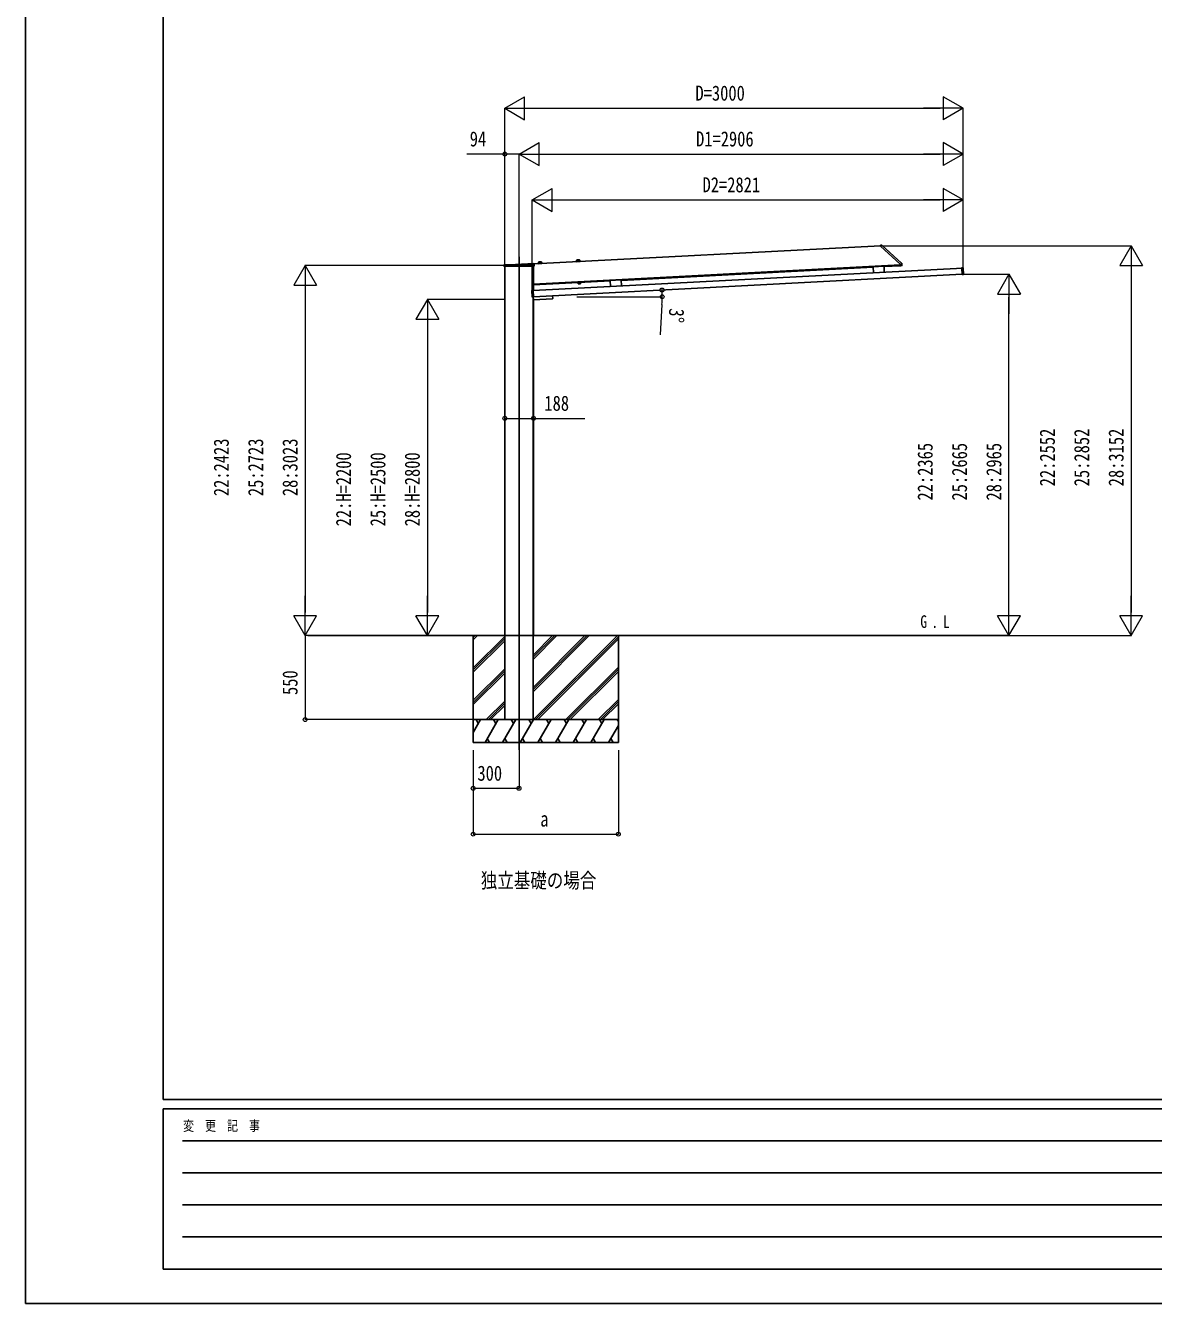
# Model space of a CAD drawing. Units: millimetres, scale not verified. Extents: x -12615 to 12615, y -8910 to 8910.
# Drawn here: x -12615 to -5232, y -8910 to -545 of the extents above; entities that cross this region are included whole.
import ezdxf
from ezdxf.enums import TextEntityAlignment as Align

# ---------------------------------------------------------------- set-up
doc = ezdxf.new("R2010")
doc.units = ezdxf.units.MM
doc.header["$LTSCALE"] = 50
for name, color, linetype in [('0-2_USER1', 3, 'Continuous'), ('0-4_YKK_12', 2, 'Continuous'), ('0-6_YKK_A1', 4, 'Continuous'), ('0-8_YKK_ZWAK', 7, 'Continuous')]:
    doc.layers.add(name, color=color, linetype=linetype)
doc.layers.add('0-7_YKK_D', color=6, linetype='Continuous', lineweight=18)
doc.styles.add('ＭＳ ゴシック', font='')
doc.styles.get('ＭＳ ゴシック').set_extended_font_data('MS Gothic')

msp = doc.modelspace()

# ---------------------------------------------------------------- linework, layer by layer
at = {"layer": '0-4_YKK_12'}
msp.add_line((-9384.05, -2057.92), (-9384.94, -5287), dxfattribs=at)
at = {"layer": '0-6_YKK_A1'}
for p, q in [((-9286.76, -2105.46), (-7018.99, -1986.61)), ((-7019.17, -1983.12), (-7011.57, -1983.19)), ((-7019.15, -1983.59), (-7019.17, -1983.12)), ((-7019.15, -1983.59), (-7018.85, -1989.21)), ((-7018.69, -1989.56), (-6889.2, -2106.15)), ((-7008.93, -1984.21), (-6881.07, -2099.34)), ((-9255.11, -2091.88), (-9240.17, -2091.1)), ((-9009.35, -2088.99), (-9009.36, -2090.52)), ((-9009.36, -2090.52), (-8985.4, -2089.26)), ((-9009.36, -2090.52), (-8985.4, -2089.26)), ((-9009.34, -2090.92), (-9009.36, -2090.52)), ((-9009.34, -2090.92), (-8985.38, -2089.66)), ((-9008.88, -2088.49), (-8986.09, -2087.3)), ((-9008.29, -2081.77), (-9008.35, -2088.46)), ((-9005.45, -2078.8), (-8990.52, -2078.02)), ((-8987.38, -2080.67), (-8986.62, -2087.32)), ((-8985.57, -2087.74), (-8985.4, -2089.26)), ((-8985.38, -2089.66), (-8985.4, -2089.26)), ((-9483.6, -2119.83), (-9483.53, -2111.98)), ((-9483.1, -2119.83), (-9483.6, -2119.83)), ((-9285.63, -2119.83), (-9483.1, -2119.83)), ((-9482.53, -2110.99), (-9287.02, -2110.99)), ((-9478.04, -4538), (-9478.04, -2119.83)), ((-9450.29, -2110.92), (-9288.05, -2102.42)), ((-9292.38, -2279.99), (-6480.11, -2132.61)), ((-9291.34, -2279.94), (-9291.34, -2119.83)), ((-9290.29, -2319.94), (-6484.7, -2172.9)), ((-9290.04, -2237.81), (-6888.75, -2111.96)), ((-9290.04, -2279.87), (-9290.04, -2119.83)), ((-9287.01, -2103.3), (-9286.03, -2111.88)), ((-9286.03, -2111.88), (-9286.03, -2111.9)), ((-9286.03, -2111.9), (-9285.13, -2119.83)), ((-9285.13, -2119.83), (-9285.63, -2119.83)), ((-9259.01, -2102.07), (-9259.02, -2103.6)), ((-9259.02, -2103.6), (-9235.05, -2102.35)), ((-9259.02, -2103.6), (-9235.05, -2102.35)), ((-9259, -2104), (-9259.02, -2103.6)), ((-9259, -2104), (-9235.03, -2102.75)), ((-9258.53, -2101.58), (-9235.75, -2100.38)), ((-9257.95, -2094.85), (-9258.01, -2101.55)), ((-9237.04, -2093.76), (-9236.28, -2100.41)), ((-9235.23, -2100.82), (-9235.05, -2102.35)), ((-9235.03, -2102.75), (-9235.05, -2102.35)), ((-8716.31, -2212.75), (-7066.74, -2126.3)), ((-6995.97, -2120.09), (-7066.87, -2123.8)), ((-7066.87, -2123.8), (-7064.81, -2163.25)), ((-6995.97, -2120.09), (-6993.9, -2159.53)), ((-6995.84, -2122.58), (-6888.49, -2116.96)), ((-6889.04, -2106.49), (-6888.95, -2108.1)), ((-6888.9, -2109.04), (-6888.95, -2108.1)), ((-6888.9, -2109.04), (-6881.27, -2109.1)), ((-6888.88, -2109.53), (-6888.9, -2109.04)), ((-6888.88, -2109.53), (-6888.49, -2116.96)), ((-6888.49, -2116.96), (-6880.88, -2116.56)), ((-6881.27, -2109.1), (-6879.86, -2109.12)), ((-6879.75, -2102.1), (-6879.43, -2108.19)), ((-6879.43, -2108.19), (-6879.36, -2109.59)), ((-6491.95, -2133.23), (-6486.79, -2132.96)), ((-6485.67, -2131.52), (-6486.87, -2131.58)), ((-6486.85, -2131.93), (-6486.87, -2131.58)), ((-6486.87, -2131.58), (-6486.87, -2131.58)), ((-6486.82, -2132.43), (-6486.85, -2131.93)), ((-6484.67, -2173.45), (-6486.82, -2132.43)), ((-6485.67, -2131.52), (-6485.67, -2131.52)), ((-6485.07, -2131.38), (-6479.18, -2131.07)), ((-6484.64, -2173.95), (-6484.67, -2173.45)), ((-6484.64, -2173.95), (-6484.63, -2174.3)), ((-6484.63, -2174.3), (-6483.43, -2174.24)), ((-6484.63, -2174.3), (-6484.63, -2174.3)), ((-6483.43, -2174.24), (-6483.43, -2174.24)), ((-6476.93, -2174.01), (-6482.82, -2174.32)), ((-6478.66, -2131.54), (-6476.46, -2173.49)), ((-9289.78, -2242.8), (-9290.04, -2237.85)), ((-9289.78, -2242.8), (-8787.21, -2216.47)), ((-8982.53, -2229.91), (-8997.52, -2230.69)), ((-8997.52, -2230.69), (-8997.26, -2235.6)), ((-8996.23, -2236.13), (-8997.26, -2235.6)), ((-8997.06, -2230.67), (-8997.15, -2229.07)), ((-8983.24, -2235.45), (-8996.23, -2236.13)), ((-8993.77, -2230.5), (-8993.51, -2235.41)), ((-8986.27, -2230.1), (-8986.02, -2235.02)), ((-8983.24, -2235.45), (-8982.27, -2234.82)), ((-8983.07, -2228.33), (-8982.98, -2229.93)), ((-8982.53, -2229.91), (-8982.27, -2234.82)), ((-8716.44, -2210.25), (-8787.34, -2213.97)), ((-8787.34, -2213.97), (-8785.27, -2253.41)), ((-8716.44, -2210.25), (-8714.37, -2249.7)), ((-9300.62, -2279.43), (-9298.43, -2321.38)), ((-9294.26, -2278.6), (-9300.15, -2278.91)), ((-9297.9, -2321.85), (-9292.01, -2321.54)), ((-9293.65, -2278.68), (-9292.46, -2278.62)), ((-9293.65, -2278.68), (-9293.65, -2278.68)), ((-9292.44, -2278.97), (-9292.46, -2278.62)), ((-9292.46, -2278.62), (-9292.46, -2278.62)), ((-9292.41, -2279.46), (-9292.44, -2278.97)), ((-9290.26, -2320.49), (-9292.41, -2279.46)), ((-9291.9, -2321.52), (-9291.01, -2338.5)), ((-9290.22, -2321.34), (-9291.42, -2321.4)), ((-9291.42, -2321.4), (-9291.42, -2321.4)), ((-9291.34, -4538), (-9291.34, -2321.4)), ((-9291.34, -2338), (-9291.04, -2338)), ((-9290.24, -2320.99), (-9290.26, -2320.49)), ((-9290.24, -2320.99), (-9290.22, -2321.34)), ((-9290.22, -2321.34), (-9290.22, -2321.34)), ((-9290.04, -4538), (-9290.04, -2339.45)), ((-9289.96, -2339.45), (-9165.63, -2332.93)), ((-9165.66, -2313.4), (-9164.69, -2331.88)), ((-10768.44, -4538), (-6178.04, -4538)), ((-9684.94, -4538), (-9684.94, -5238)), ((-9684.94, -4565.38), (-9657.56, -4538)), ((-9684.94, -4551.24), (-9671.7, -4538)), ((-9684.94, -4749.23), (-9478.94, -4543.23)), ((-9684.94, -4763.37), (-9478.94, -4557.37)), ((-9684.94, -4777.51), (-9478.94, -4571.51)), ((-9478.04, -4538), (-9478.04, -5088)), ((-9291.34, -4538), (-9291.34, -5088)), ((-9291.08, -5088), (-8741.08, -4538)), ((-9290.94, -4904.01), (-8924.93, -4538)), ((-9290.94, -4875.73), (-8953.21, -4538)), ((-9290.94, -4889.87), (-8939.07, -4538)), ((-9290.94, -4691.88), (-9137.06, -4538)), ((-9290.94, -4677.74), (-9151.2, -4538)), ((-9290.94, -4663.6), (-9165.34, -4538)), ((-9276.94, -5088), (-8734.94, -4546)), ((-9262.8, -5088), (-8734.94, -4560.15)), ((-8734.94, -4538), (-8734.94, -5238)), ((-9684.94, -4961.36), (-9478.94, -4755.36)), ((-9078.95, -5088), (-8734.94, -4743.99)), ((-9064.81, -5088), (-8734.94, -4758.14)), ((-9684.94, -4975.5), (-9478.94, -4769.5)), ((-9684.94, -4989.64), (-9478.94, -4783.65)), ((-9050.66, -5088), (-8734.94, -4772.28)), ((-9599.45, -5088), (-9478.94, -4967.49)), ((-9585.31, -5088), (-9478.94, -4981.63)), ((-9571.16, -5088), (-9478.94, -4995.78)), ((-8866.82, -5088), (-8734.94, -4956.12)), ((-8852.67, -5088), (-8734.94, -4970.27)), ((-8838.53, -5088), (-8734.94, -4984.41)), ((-8734.94, -5088), (-9684.94, -5088)), ((-9684.94, -5171.83), (-9636.54, -5088)), ((-9651.54, -5113.98), (-9666.54, -5088)), ((-9607.67, -5238), (-9521.07, -5088)), ((-9536.07, -5113.98), (-9551.07, -5088)), ((-9492.2, -5238), (-9405.6, -5088)), ((-9478.04, -5088), (-9291.34, -5088)), ((-9420.6, -5113.98), (-9435.6, -5088)), ((-9376.73, -5238), (-9290.13, -5088)), ((-9305.13, -5113.98), (-9320.13, -5088)), ((-9261.26, -5238), (-9174.66, -5088)), ((-9189.66, -5113.98), (-9204.66, -5088)), ((-9145.79, -5238), (-9059.19, -5088)), ((-9089.19, -5088), (-9074.19, -5113.98)), ((-9030.32, -5238), (-8943.72, -5088)), ((-8958.72, -5113.98), (-8973.72, -5088)), ((-8914.85, -5238), (-8828.25, -5088)), ((-8843.25, -5113.98), (-8858.25, -5088)), ((-8734.94, -5101.58), (-8742.78, -5088)), ((-8799.38, -5238), (-8734.94, -5126.38)), ((-9684.94, -5238), (-8734.94, -5238)), ((-9592.68, -5212.02), (-9577.68, -5238)), ((-9477.2, -5212.02), (-9462.2, -5238)), ((-9361.73, -5212.02), (-9346.74, -5238)), ((-9246.26, -5212.02), (-9231.27, -5238)), ((-9130.79, -5212.02), (-9115.8, -5238)), ((-9015.32, -5212.02), (-9000.33, -5238)), ((-8899.85, -5212.02), (-8884.86, -5238)), ((-8784.38, -5212.02), (-8769.38, -5238))]:
    msp.add_line(p, q, dxfattribs=at)
msp.add_lwpolyline([(-6879.36, -2109.59), (-6879, -2116.46), (-6880.88, -2116.56)], dxfattribs=at)
msp.add_lwpolyline([(-8998.68, -2227.55), (-8981.7, -2226.66), (-8981.62, -2228.26), (-8998.59, -2229.15)], close=True, dxfattribs=at)
for centre, radius, start, end in [((-7018.35, -1989.19), 0.5, 183, 228), ((-7011.61, -1987.19), 4, 48, 89.5), ((-9240.02, -2094.1), 3, 6.5, 93), ((-9008.85, -2088.99), 0.5, 93, 179.5), ((-9005.29, -2081.79), 3, 93, 179.5), ((-8990.36, -2081.01), 3, 6.5, 93), ((-8986.07, -2087.8), 0.5, 6.5, 93), ((-9482.53, -2111.99), 1, 90, 176.5048), ((-9482.53, -2111.99), 1, 176.5048, 179.5), ((-9452.91, -2060.99), 50, 270, 273.00032), ((-9288, -2103.42), 1, 6.5, 93.00032), ((-9287.02, -2111.99), 1, 6.5, 90), ((-9258.51, -2102.07), 0.5, 93, 179.5), ((-9254.95, -2094.88), 3, 93, 179.5), ((-9235.73, -2100.88), 0.5, 6.5, 93), ((-6889.53, -2106.52), 0.5, 3, 48), ((-6883.75, -2102.31), 4, 3, 48), ((-6879.86, -2109.62), 0.5, 3, 89.5), ((-6485.63, -2128.65), 2.86, 272.73957, 279.49104), ((-6483.11, -2178.51), 4.28, 87.31821, 94.21342), ((-8995.53, -2232.77), 3.32, 238.61575, 307.38425), ((-8990.38, -2223.39), 12.42, 255.41205, 290.58795), ((-8984.29, -2232.18), 3.32, 238.61575, 307.38425), ((-9294, -2275.83), 2.86, 266.50896, 273.26043), ((-9291.28, -2325.68), 4.28, 91.78658, 98.68179), ((-9290.02, -2338.45), 1, 183, 273), ((-9165.69, -2331.93), 1, 273, 3)]:
    msp.add_arc(centre, radius, start, end, dxfattribs=at)
for centre, major_axis, ratio, start_param, end_param in [((-6485.67, -2131.48), (0.599, 0.031), 0.061163, 4.712389, 5.0226887), ((-6485.06, -2131.68), (0.016, -0.3), 0.998135, 3.1415927, 3.9550709), ((-6482.84, -2174.02), (0.016, -0.3), 0.998135, 5.4698366, 6.2831853), ((-6479.16, -2131.57), (0.336, 0.373), 0.99628, 5.4996506, 7.06672), ((-6476.96, -2173.51), (0.373, -0.336), 0.99628, 5.4996506, 7.06672), ((-9300.12, -2279.41), (-0.373, 0.336), 0.99628, 5.4996506, 7.06672), ((-9297.93, -2321.35), (-0.336, -0.373), 0.99628, 5.4996506, 7.06672), ((-9294.24, -2278.9), (0.016, -0.3), 0.998135, 2.3281144, 3.1415927), ((-9293.66, -2278.64), (-0.599, -0.031), 0.061163, 1.2604966, 1.5707963), ((-9292.03, -2321.24), (0.016, -0.3), 0.998135, 0, 0.8133487)]:
    msp.add_ellipse(centre, major_axis=major_axis, ratio=ratio, start_param=start_param, end_param=end_param, dxfattribs=at)
at = {"layer": '0-7_YKK_D'}
for p, q in [((-9478.04, -1086.19), (-9348.14, -1011.19)), ((-9478.04, -2104), (-9478.04, -1085.19)), ((-9478.04, -1086.19), (-9348.14, -1161.19)), ((-9478.04, -1086.19), (-9218.23, -1086.19)), ((-9348.14, -1161.19), (-9348.14, -1011.19)), ((-9328.04, -1086.19), (-6628.04, -1086.19)), ((-6478.04, -1086.19), (-6737.85, -1086.19)), ((-6478.04, -1086.19), (-6607.94, -1011.19)), ((-6607.94, -1011.19), (-6607.94, -1161.19)), ((-6478.04, -1086.19), (-6607.94, -1161.19)), ((-6478.04, -2171.08), (-6478.04, -1085.19)), ((-9384.05, -1386.19), (-9254.14, -1311.19)), ((-9254.14, -1461.19), (-9254.14, -1311.19)), ((-6478.04, -1386.19), (-6607.94, -1311.19)), ((-6607.94, -1311.19), (-6607.94, -1461.19)), ((-9478.04, -2114), (-9478.04, -1385.19)), ((-9384.05, -2056.92), (-9384.05, -1385.19)), ((-9384.05, -2056.92), (-9384.05, -1385.19)), ((-9384.05, -1386.19), (-9254.14, -1461.19)), ((-9384.05, -1386.19), (-9124.24, -1386.19)), ((-9234.05, -1386.19), (-6628.04, -1386.19)), ((-6478.04, -1386.19), (-6737.85, -1386.19)), ((-6478.04, -1386.19), (-6607.94, -1461.19)), ((-6478.04, -2171.08), (-6478.04, -1385.19)), ((-9299.04, -1686.19), (-9169.14, -1611.19)), ((-9169.14, -1761.19), (-9169.14, -1611.19)), ((-6478.04, -1686.19), (-6607.94, -1611.19)), ((-6607.94, -1611.19), (-6607.94, -1761.19)), ((-9299.04, -2279.84), (-9299.04, -1685.19)), ((-9299.04, -1686.19), (-9169.14, -1761.19)), ((-9299.04, -1686.19), (-9039.24, -1686.19)), ((-9149.04, -1686.19), (-6628.04, -1686.19)), ((-6478.04, -1686.19), (-6737.85, -1686.19)), ((-6478.04, -1686.19), (-6607.94, -1761.19)), ((-6478.04, -2171.08), (-6478.04, -1685.19)), ((-7010, -1986.19), (-5377.04, -1986.19)), ((-5378.04, -1986.19), (-5453.04, -2116.09)), ((-5378.04, -1986.19), (-5303.04, -2116.09)), ((-5378.04, -1986.19), (-5378.04, -2246)), ((-10784.94, -2115), (-10859.94, -2244.9)), ((-9479.04, -2115), (-10785.94, -2115)), ((-10784.94, -2115), (-10709.94, -2244.9)), ((-10784.94, -2115), (-10784.94, -2374.81)), ((-6477.02, -2172.55), (-6177.04, -2172.55)), ((-6178.04, -2172.55), (-6253.04, -2302.46)), ((-6178.04, -2172.55), (-6103.04, -2302.46)), ((-6178.04, -2172.55), (-6178.04, -2432.36)), ((-5453.04, -2116.09), (-5303.04, -2116.09)), ((-5378.04, -2136.19), (-5378.04, -4388)), ((-10859.94, -2244.9), (-10709.94, -2244.9)), ((-10784.94, -2265), (-10784.94, -4388)), ((-9984.94, -2338), (-10059.94, -2467.9)), ((-9479.04, -2338), (-9985.94, -2338)), ((-9984.94, -2338), (-9909.94, -2467.9)), ((-9984.94, -2338), (-9984.94, -2597.81)), ((-9006.65, -2319.99), (-8446.96, -2319.99)), ((-6253.04, -2302.46), (-6103.04, -2302.46)), ((-6178.04, -4388), (-6178.04, -2322.55)), ((-8449.51, -2370.97), (-8461.5, -2569.01)), ((-10059.94, -2467.9), (-9909.94, -2467.9)), ((-9984.94, -2488), (-9984.94, -4388)), ((-10784.94, -4538), (-10784.94, -4278.19)), ((-9984.94, -4538), (-9984.94, -4278.19)), ((-6178.04, -4538), (-6178.04, -4278.19)), ((-5378.04, -4538), (-5378.04, -4278.19)), ((-10784.94, -4538), (-10859.94, -4408.1)), ((-10709.94, -4408.1), (-10859.94, -4408.1)), ((-10784.94, -4538), (-10709.94, -4408.1)), ((-9984.94, -4538), (-10059.94, -4408.1)), ((-9909.94, -4408.1), (-10059.94, -4408.1)), ((-9984.94, -4538), (-9909.94, -4408.1)), ((-6178.04, -4538), (-6253.04, -4408.1)), ((-6103.04, -4408.1), (-6253.04, -4408.1)), ((-6178.04, -4538), (-6103.04, -4408.1)), ((-5378.04, -4538), (-5453.04, -4408.1)), ((-5303.04, -4408.1), (-5453.04, -4408.1)), ((-5378.04, -4538), (-5303.04, -4408.1)), ((-9559.64, -4538), (-10785.94, -4538)), ((-10784.94, -4538), (-10784.94, -5088)), ((-9479.04, -4538), (-9985.94, -4538)), ((-6177.04, -4538), (-5377.04, -4538)), ((-9685.94, -5088), (-10785.94, -5088)), ((-9684.94, -5288), (-9684.94, -5539)), ((-9684.94, -5288), (-9684.94, -5839)), ((-9384.94, -5288), (-9384.94, -5539)), ((-8734.94, -5288), (-8734.94, -5839)), ((-9684.94, -5538), (-9384.94, -5538)), ((-9684.94, -5838), (-8734.94, -5838))]:
    msp.add_line(p, q, dxfattribs=at)
for points in [[(-9384.05, -1386.19), (-9478.04, -1386.19), (-9727.44, -1386.19)], [(-9478.04, -3116.32), (-9290.04, -3116.32), (-8954.24, -3116.32)]]:
    msp.add_lwpolyline(points, dxfattribs=at)
for centre in [(-9478.04, -1386.19), (-8449.12, -2275.85), (-8447.96, -2319.99), (-9478.04, -3116.32), (-9290.04, -3116.32), (-10784.94, -5088), (-9684.94, -5538), (-9384.94, -5538), (-9684.94, -5838), (-8734.94, -5838)]:
    msp.add_circle(centre, 12.75, dxfattribs=at)
for start, end in [(356.53473, 360), (360, 3)]:
    msp.add_arc((-9291.34, -2319.99), 843.38, start, end, dxfattribs=at)
at = {"layer": '0-8_YKK_ZWAK'}
for p, q in [((-11714.94, -7575), (-11714.94, 8325)), ((11685.06, -7575), (-11714.94, -7575)), ((-3914.94, -7635), (-11714.94, -7635)), ((-11714.94, -8685), (-11714.94, -7635)), ((-11587.44, -7845), (-4064.94, -7845)), ((-11587.44, -8055), (-4064.94, -8055)), ((-11587.44, -8265), (-4064.94, -8265)), ((-11587.44, -8475), (-4064.94, -8475)), ((-11714.94, -8685), (-3914.94, -8685))]:
    msp.add_line(p, q, dxfattribs=at)
msp.add_lwpolyline([(-12615, -8910), (12615, -8910), (12615, 8910), (-12615, 8910)], close=True, dxfattribs=at)

# ---------------------------------------------------------------- texts
at = {"layer": '0-2_USER1', "style": 'ＭＳ ゴシック', "width": 0.8}
for s, height, p in [('G', 82.48, (-6758.44, -4512.69)), ('L', 82.48, (-6610.67, -4512.69)), ('.', 82.48, (-6686.44, -4512.69)), ('独立基礎の場合', 98.97, (-9635, -6220))]:
    msp.add_text(s, height=height, dxfattribs=at).set_placement(p, align=Align.BOTTOM_LEFT)
at = {"layer": '0-7_YKK_D', "style": 'ＭＳ ゴシック', "width": 0.8}
for s, p in [('D=3000', (-8230.04, -1066.19)), ('94', (-9707.44, -1366.19)), ('D1=2906', (-8226.24, -1366.19)), ('D2=2821', (-8183.74, -1666.19)), ('188', (-9219.04, -3096.32)), ('300', (-9657.34, -5518)), ('a', (-9245.94, -5818))]:
    msp.add_text(s, height=98.97, dxfattribs=at).set_placement(p, align=Align.BOTTOM_LEFT)
for s, rotation, p in [('3°', 266.535, (-8430.75, -2392.14)), ('22:2423', 90, (-11254.94, -3625.3)), ('25:2723', 90, (-11029.94, -3625.3)), ('28:3023', 90, (-10804.94, -3625.3)), ('22:2552', 90, (-5848.04, -3560.9)), ('25:2852', 90, (-5623.04, -3560.9)), ('28:3152', 90, (-5398.04, -3560.9)), ('22:H=2200', 90, (-10454.94, -3823.2)), ('25:H=2500', 90, (-10229.94, -3823.2)), ('28:H=2800', 90, (-10004.94, -3823.2)), ('22:2365', 90, (-6648.04, -3654.08)), ('25:2665', 90, (-6423.04, -3654.08)), ('28:2965', 90, (-6198.04, -3654.08)), ('550', 90, (-10804.94, -4927.08))]:
    msp.add_text(s, height=98.97, rotation=rotation, dxfattribs=at).set_placement(p, align=Align.BOTTOM_LEFT)
at = {"layer": '0-8_YKK_ZWAK', "style": 'ＭＳ ゴシック', "width": 0.8}
msp.add_text('変  更  記  事', height=65.98, dxfattribs=at).set_placement((-11583.93, -7800), align=Align.BOTTOM_LEFT)

doc.saveas('drawing.dxf')
